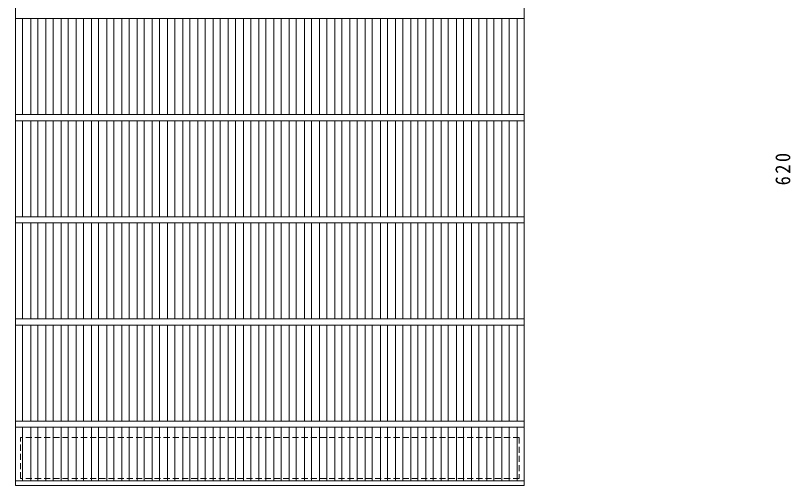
# Model space of a CAD drawing. Units: millimetres, scale not verified. Extents: x -557 to 892, y -689 to 642.
# Drawn here: x -555 to 204, y -197 to 263 of the extents above; entities that cross this region are included whole.
import ezdxf

# ---------------------------------------------------------------- set-up
doc = ezdxf.new("R2010")
doc.units = ezdxf.units.MM
doc.header["$LTSCALE"] = 5
doc.linetypes.add('DASHED1', pattern=[1.8, 1.2, -0.6])
for name, color, linetype, lineweight in [('1-1_1-1ﾚｲﾔ', 2, 'Continuous', 9), ('1-2_1-2ﾚｲﾔ', 3, 'Continuous', 9), ('1-4_1-4ﾚｲﾔ', 7, 'Continuous', 9)]:
    doc.layers.add(name, color=color, linetype=linetype, lineweight=lineweight)
doc.styles.add('ＭＳ ゴシック', font='')
doc.styles.get('ＭＳ ゴシック').set_extended_font_data('MS Gothic')

msp = doc.modelspace()

# ---------------------------------------------------------------- linework, layer by layer
at = {"layer": '1-1_1-1ﾚｲﾔ', "linetype": 'DASHED1'}
for p, q in [((-549.757, -190.186), (-549.757, -150.186)), ((-61.757, -150.186), (-549.757, -150.186)), ((-61.757, -150.186), (-61.757, -190.186)), ((-61.757, -190.186), (-549.757, -190.186))]:
    msp.add_line(p, q, dxfattribs=at)
at = {"layer": '1-2_1-2ﾚｲﾔ'}
for p, q in [((-56.757, 422.814), (-56.757, -197.186)), ((-554.757, 259.814), (-56.757, 259.814)), ((-547.757, 165.814), (-547.757, 259.814)), ((-539.878, 165.814), (-539.878, 259.814)), ((-532.878, 165.814), (-532.878, 259.814)), ((-524.999, 165.814), (-524.999, 259.814)), ((-517.999, 165.814), (-517.999, 259.814)), ((-510.121, 165.814), (-510.121, 259.814)), ((-503.121, 165.814), (-503.121, 259.814)), ((-495.242, 165.814), (-495.242, 259.814)), ((-488.242, 165.814), (-488.242, 259.814)), ((-480.363, 165.814), (-480.363, 259.814)), ((-473.363, 165.814), (-473.363, 259.814)), ((-465.484, 165.814), (-465.484, 259.814)), ((-458.484, 165.814), (-458.484, 259.814)), ((-450.605, 165.814), (-450.605, 259.814)), ((-443.605, 165.814), (-443.605, 259.814)), ((-435.726, 165.814), (-435.726, 259.814)), ((-428.726, 165.814), (-428.726, 259.814)), ((-420.848, 165.814), (-420.848, 259.814)), ((-413.848, 165.814), (-413.848, 259.814)), ((-405.969, 165.814), (-405.969, 259.814)), ((-398.969, 165.814), (-398.969, 259.814)), ((-391.09, 165.814), (-391.09, 259.814)), ((-384.09, 165.814), (-384.09, 259.814)), ((-376.211, 165.814), (-376.211, 259.814)), ((-369.211, 165.814), (-369.211, 259.814)), ((-361.333, 165.814), (-361.333, 259.814)), ((-354.333, 165.814), (-354.333, 259.814)), ((-346.454, 165.814), (-346.454, 259.814)), ((-339.454, 165.814), (-339.454, 259.814)), ((-331.575, 165.814), (-331.575, 259.814)), ((-324.575, 165.814), (-324.575, 259.814)), ((-316.696, 165.814), (-316.696, 259.814)), ((-309.696, 165.814), (-309.696, 259.814)), ((-301.818, 165.814), (-301.818, 259.814)), ((-294.818, 165.814), (-294.818, 259.814)), ((-286.939, 165.814), (-286.939, 259.814)), ((-279.939, 165.814), (-279.939, 259.814)), ((-272.06, 165.814), (-272.06, 259.814)), ((-265.06, 165.814), (-265.06, 259.814)), ((-257.181, 165.814), (-257.181, 259.814)), ((-250.181, 165.814), (-250.181, 259.814)), ((-242.302, 165.814), (-242.302, 259.814)), ((-235.302, 165.814), (-235.302, 259.814)), ((-227.423, 165.814), (-227.423, 259.814)), ((-220.423, 165.814), (-220.423, 259.814)), ((-212.544, 165.814), (-212.544, 259.814)), ((-205.544, 165.814), (-205.544, 259.814)), ((-197.666, 165.814), (-197.666, 259.814)), ((-190.665, 165.814), (-190.665, 259.814)), ((-182.787, 165.814), (-182.787, 259.814)), ((-175.787, 165.814), (-175.787, 259.814)), ((-167.908, 165.814), (-167.908, 259.814)), ((-160.908, 165.814), (-160.908, 259.814)), ((-153.029, 165.814), (-153.029, 259.814)), ((-146.029, 165.814), (-146.029, 259.814)), ((-138.15, 165.814), (-138.15, 259.814)), ((-131.15, 165.814), (-131.15, 259.814)), ((-123.271, 165.814), (-123.271, 259.814)), ((-116.271, 165.814), (-116.271, 259.814)), ((-108.392, 165.814), (-108.392, 259.814)), ((-101.392, 165.814), (-101.392, 259.814)), ((-93.513, 165.814), (-93.513, 259.814)), ((-86.513, 165.814), (-86.513, 259.814)), ((-78.634, 165.814), (-78.634, 259.814)), ((-71.634, 165.814), (-71.634, 259.814)), ((-63.757, 259.814), (-63.757, 165.814)), ((-554.757, 165.814), (-56.757, 165.814)), ((-554.757, 159.814), (-56.757, 159.814)), ((-547.757, 65.814), (-547.757, 159.814)), ((-539.878, 65.814), (-539.878, 159.814)), ((-532.878, 65.814), (-532.878, 159.814)), ((-524.999, 65.814), (-524.999, 159.814)), ((-517.999, 65.814), (-517.999, 159.814)), ((-510.121, 65.814), (-510.121, 159.814)), ((-503.121, 65.814), (-503.121, 159.814)), ((-495.242, 65.814), (-495.242, 159.814)), ((-488.242, 65.814), (-488.242, 159.814)), ((-480.363, 65.814), (-480.363, 159.814)), ((-473.363, 65.814), (-473.363, 159.814)), ((-465.484, 65.814), (-465.484, 159.814)), ((-458.484, 65.814), (-458.484, 159.814)), ((-450.605, 65.814), (-450.605, 159.814)), ((-443.605, 65.814), (-443.605, 159.814)), ((-435.726, 65.814), (-435.726, 159.814)), ((-428.726, 65.814), (-428.726, 159.814)), ((-420.848, 65.814), (-420.848, 159.814)), ((-413.848, 65.814), (-413.848, 159.814)), ((-405.969, 65.814), (-405.969, 159.814)), ((-398.969, 65.814), (-398.969, 159.814)), ((-391.09, 65.814), (-391.09, 159.814)), ((-384.09, 65.814), (-384.09, 159.814)), ((-376.211, 65.814), (-376.211, 159.814)), ((-369.211, 65.814), (-369.211, 159.814)), ((-361.333, 65.814), (-361.333, 159.814)), ((-354.333, 65.814), (-354.333, 159.814)), ((-346.454, 65.814), (-346.454, 159.814)), ((-339.454, 65.814), (-339.454, 159.814)), ((-331.575, 65.814), (-331.575, 159.814)), ((-324.575, 65.814), (-324.575, 159.814)), ((-316.696, 65.814), (-316.696, 159.814)), ((-309.696, 65.814), (-309.696, 159.814)), ((-301.818, 65.814), (-301.818, 159.814)), ((-294.818, 65.814), (-294.818, 159.814)), ((-286.939, 65.814), (-286.939, 159.814)), ((-279.939, 65.814), (-279.939, 159.814)), ((-272.06, 65.814), (-272.06, 159.814)), ((-265.06, 65.814), (-265.06, 159.814)), ((-257.181, 65.814), (-257.181, 159.814)), ((-250.181, 65.814), (-250.181, 159.814)), ((-242.302, 65.814), (-242.302, 159.814)), ((-235.302, 65.814), (-235.302, 159.814)), ((-227.423, 65.814), (-227.423, 159.814)), ((-220.423, 65.814), (-220.423, 159.814)), ((-212.544, 65.814), (-212.544, 159.814)), ((-205.544, 65.814), (-205.544, 159.814)), ((-197.666, 65.814), (-197.666, 159.814)), ((-190.665, 65.814), (-190.665, 159.814)), ((-182.787, 65.814), (-182.787, 159.814)), ((-175.787, 65.814), (-175.787, 159.814)), ((-167.908, 65.814), (-167.908, 159.814)), ((-160.908, 65.814), (-160.908, 159.814)), ((-153.029, 65.814), (-153.029, 159.814)), ((-146.029, 65.814), (-146.029, 159.814)), ((-138.15, 65.814), (-138.15, 159.814)), ((-131.15, 65.814), (-131.15, 159.814)), ((-123.271, 65.814), (-123.271, 159.814)), ((-116.271, 65.814), (-116.271, 159.814)), ((-108.392, 65.814), (-108.392, 159.814)), ((-101.392, 65.814), (-101.392, 159.814)), ((-93.513, 65.814), (-93.513, 159.814)), ((-86.513, 65.814), (-86.513, 159.814)), ((-78.634, 65.814), (-78.634, 159.814)), ((-71.634, 65.814), (-71.634, 159.814)), ((-63.757, 159.814), (-63.757, 65.814)), ((-554.757, 65.814), (-56.757, 65.814)), ((-554.757, 59.814), (-56.757, 59.814)), ((-547.757, -34.186), (-547.757, 59.814)), ((-539.878, -34.186), (-539.878, 59.814)), ((-532.878, -34.186), (-532.878, 59.814)), ((-524.999, -34.186), (-524.999, 59.814)), ((-517.999, -34.186), (-517.999, 59.814)), ((-510.121, -34.186), (-510.121, 59.814)), ((-503.121, -34.186), (-503.121, 59.814)), ((-495.242, -34.186), (-495.242, 59.814)), ((-488.242, -34.186), (-488.242, 59.814)), ((-480.363, -34.186), (-480.363, 59.814)), ((-473.363, -34.186), (-473.363, 59.814)), ((-465.484, -34.186), (-465.484, 59.814)), ((-458.484, -34.186), (-458.484, 59.814)), ((-450.605, -34.186), (-450.605, 59.814)), ((-443.605, -34.186), (-443.605, 59.814)), ((-435.726, -34.186), (-435.726, 59.814)), ((-428.726, -34.186), (-428.726, 59.814)), ((-420.848, -34.186), (-420.848, 59.814)), ((-413.848, -34.186), (-413.848, 59.814)), ((-405.969, -34.186), (-405.969, 59.814)), ((-398.969, -34.186), (-398.969, 59.814)), ((-391.09, -34.186), (-391.09, 59.814)), ((-384.09, -34.186), (-384.09, 59.814)), ((-376.211, -34.186), (-376.211, 59.814)), ((-369.211, -34.186), (-369.211, 59.814)), ((-361.333, -34.186), (-361.333, 59.814)), ((-354.333, -34.186), (-354.333, 59.814)), ((-346.454, -34.186), (-346.454, 59.814)), ((-339.454, -34.186), (-339.454, 59.814)), ((-331.575, -34.186), (-331.575, 59.814)), ((-324.575, -34.186), (-324.575, 59.814)), ((-316.696, -34.186), (-316.696, 59.814)), ((-309.696, -34.186), (-309.696, 59.814)), ((-301.818, -34.186), (-301.818, 59.814)), ((-294.818, -34.186), (-294.818, 59.814)), ((-286.939, -34.186), (-286.939, 59.814)), ((-279.939, -34.186), (-279.939, 59.814)), ((-272.06, -34.186), (-272.06, 59.814)), ((-265.06, -34.186), (-265.06, 59.814)), ((-257.181, -34.186), (-257.181, 59.814)), ((-250.181, -34.186), (-250.181, 59.814)), ((-242.302, -34.186), (-242.302, 59.814)), ((-235.302, -34.186), (-235.302, 59.814)), ((-227.423, -34.186), (-227.423, 59.814)), ((-220.423, -34.186), (-220.423, 59.814)), ((-212.544, -34.186), (-212.544, 59.814)), ((-205.544, -34.186), (-205.544, 59.814)), ((-197.666, -34.186), (-197.666, 59.814)), ((-190.665, -34.186), (-190.665, 59.814)), ((-182.787, -34.186), (-182.787, 59.814)), ((-175.787, -34.186), (-175.787, 59.814)), ((-167.908, -34.186), (-167.908, 59.814)), ((-160.908, -34.186), (-160.908, 59.814)), ((-153.029, -34.186), (-153.029, 59.814)), ((-146.029, -34.186), (-146.029, 59.814)), ((-138.15, -34.186), (-138.15, 59.814)), ((-131.15, -34.186), (-131.15, 59.814)), ((-123.271, -34.186), (-123.271, 59.814)), ((-116.271, -34.186), (-116.271, 59.814)), ((-108.392, -34.186), (-108.392, 59.814)), ((-101.392, -34.186), (-101.392, 59.814)), ((-93.513, -34.186), (-93.513, 59.814)), ((-86.513, -34.186), (-86.513, 59.814)), ((-78.634, -34.186), (-78.634, 59.814)), ((-71.634, -34.186), (-71.634, 59.814)), ((-63.757, 59.814), (-63.757, -34.186)), ((-554.757, -34.186), (-56.757, -34.186)), ((-554.757, -40.186), (-56.757, -40.186)), ((-547.757, -134.186), (-547.757, -40.186)), ((-539.878, -134.186), (-539.878, -40.186)), ((-532.878, -134.186), (-532.878, -40.186)), ((-524.999, -134.186), (-524.999, -40.186)), ((-517.999, -134.186), (-517.999, -40.186)), ((-510.121, -134.186), (-510.121, -40.186)), ((-503.121, -134.186), (-503.121, -40.186)), ((-495.242, -134.186), (-495.242, -40.186)), ((-488.242, -134.186), (-488.242, -40.186)), ((-480.363, -134.186), (-480.363, -40.186)), ((-473.363, -134.186), (-473.363, -40.186)), ((-465.484, -134.186), (-465.484, -40.186)), ((-458.484, -134.186), (-458.484, -40.186)), ((-450.605, -134.186), (-450.605, -40.186)), ((-443.605, -134.186), (-443.605, -40.186)), ((-435.726, -134.186), (-435.726, -40.186)), ((-428.726, -134.186), (-428.726, -40.186)), ((-420.848, -134.186), (-420.848, -40.186)), ((-413.848, -134.186), (-413.848, -40.186)), ((-405.969, -134.186), (-405.969, -40.186)), ((-398.969, -134.186), (-398.969, -40.186)), ((-391.09, -134.186), (-391.09, -40.186)), ((-384.09, -134.186), (-384.09, -40.186)), ((-376.211, -134.186), (-376.211, -40.186)), ((-369.211, -134.186), (-369.211, -40.186)), ((-361.333, -134.186), (-361.333, -40.186)), ((-354.333, -134.186), (-354.333, -40.186)), ((-346.454, -134.186), (-346.454, -40.186)), ((-339.454, -134.186), (-339.454, -40.186)), ((-331.575, -134.186), (-331.575, -40.186)), ((-324.575, -134.186), (-324.575, -40.186)), ((-316.696, -134.186), (-316.696, -40.186)), ((-309.696, -134.186), (-309.696, -40.186)), ((-301.818, -134.186), (-301.818, -40.186)), ((-294.818, -134.186), (-294.818, -40.186)), ((-286.939, -134.186), (-286.939, -40.186)), ((-279.939, -134.186), (-279.939, -40.186)), ((-272.06, -134.186), (-272.06, -40.186)), ((-265.06, -134.186), (-265.06, -40.186)), ((-257.181, -134.186), (-257.181, -40.186)), ((-250.181, -134.186), (-250.181, -40.186)), ((-242.302, -134.186), (-242.302, -40.186)), ((-235.302, -134.186), (-235.302, -40.186)), ((-227.423, -134.186), (-227.423, -40.186)), ((-220.423, -134.186), (-220.423, -40.186)), ((-212.544, -134.186), (-212.544, -40.186)), ((-205.544, -134.186), (-205.544, -40.186)), ((-197.666, -134.186), (-197.666, -40.186)), ((-190.665, -134.186), (-190.665, -40.186)), ((-182.787, -134.186), (-182.787, -40.186)), ((-175.787, -134.186), (-175.787, -40.186)), ((-167.908, -134.186), (-167.908, -40.186)), ((-160.908, -134.186), (-160.908, -40.186)), ((-153.029, -134.186), (-153.029, -40.186)), ((-146.029, -134.186), (-146.029, -40.186)), ((-138.15, -134.186), (-138.15, -40.186)), ((-131.15, -134.186), (-131.15, -40.186)), ((-123.271, -134.186), (-123.271, -40.186)), ((-116.271, -134.186), (-116.271, -40.186)), ((-108.392, -134.186), (-108.392, -40.186)), ((-101.392, -134.186), (-101.392, -40.186)), ((-93.513, -134.186), (-93.513, -40.186)), ((-86.513, -134.186), (-86.513, -40.186)), ((-78.634, -134.186), (-78.634, -40.186)), ((-71.634, -134.186), (-71.634, -40.186)), ((-63.757, -40.186), (-63.757, -134.186)), ((-554.757, -134.186), (-56.757, -134.186)), ((-554.757, -140.186), (-56.757, -140.186)), ((-547.757, -192.686), (-547.757, -140.186)), ((-539.878, -192.686), (-539.878, -140.186)), ((-532.878, -192.686), (-532.878, -140.186)), ((-524.999, -192.686), (-524.999, -140.186)), ((-517.999, -192.686), (-517.999, -140.186)), ((-510.121, -192.686), (-510.121, -140.186)), ((-503.121, -192.686), (-503.121, -140.186)), ((-495.242, -192.686), (-495.242, -140.186)), ((-488.242, -192.686), (-488.242, -140.186)), ((-480.363, -192.686), (-480.363, -140.186)), ((-473.363, -192.686), (-473.363, -140.186)), ((-465.484, -192.686), (-465.484, -140.186)), ((-458.484, -192.686), (-458.484, -140.186)), ((-450.605, -192.686), (-450.605, -140.186)), ((-443.605, -192.686), (-443.605, -140.186)), ((-435.726, -192.686), (-435.726, -140.186)), ((-428.726, -192.686), (-428.726, -140.186)), ((-420.848, -192.686), (-420.848, -140.186)), ((-413.848, -192.686), (-413.848, -140.186)), ((-405.969, -192.686), (-405.969, -140.186)), ((-398.969, -192.686), (-398.969, -140.186)), ((-391.09, -192.686), (-391.09, -140.186)), ((-384.09, -192.686), (-384.09, -140.186)), ((-376.211, -192.686), (-376.211, -140.186)), ((-369.211, -192.686), (-369.211, -140.186)), ((-361.333, -192.686), (-361.333, -140.186)), ((-354.333, -192.686), (-354.333, -140.186)), ((-346.454, -192.686), (-346.454, -140.186)), ((-339.454, -192.686), (-339.454, -140.186)), ((-331.575, -192.686), (-331.575, -140.186)), ((-324.575, -192.686), (-324.575, -140.186)), ((-316.696, -192.686), (-316.696, -140.186)), ((-309.696, -192.686), (-309.696, -140.186)), ((-301.818, -192.686), (-301.818, -140.186)), ((-294.818, -192.686), (-294.818, -140.186)), ((-286.939, -192.686), (-286.939, -140.186)), ((-279.939, -192.686), (-279.939, -140.186)), ((-272.06, -192.686), (-272.06, -140.186)), ((-265.06, -192.686), (-265.06, -140.186)), ((-257.181, -192.686), (-257.181, -140.186)), ((-250.181, -192.686), (-250.181, -140.186)), ((-242.302, -192.686), (-242.302, -140.186)), ((-235.302, -192.686), (-235.302, -140.186)), ((-227.423, -192.686), (-227.423, -140.186)), ((-220.423, -192.686), (-220.423, -140.186)), ((-212.544, -192.686), (-212.544, -140.186)), ((-205.544, -192.686), (-205.544, -140.186)), ((-197.666, -192.686), (-197.666, -140.186)), ((-190.665, -192.686), (-190.665, -140.186)), ((-182.787, -192.686), (-182.787, -140.186)), ((-175.787, -192.686), (-175.787, -140.186)), ((-167.908, -192.686), (-167.908, -140.186)), ((-160.908, -192.686), (-160.908, -140.186)), ((-153.029, -192.686), (-153.029, -140.186)), ((-146.029, -192.686), (-146.029, -140.186)), ((-138.15, -192.686), (-138.15, -140.186)), ((-131.15, -192.686), (-131.15, -140.186)), ((-123.271, -192.686), (-123.271, -140.186)), ((-116.271, -192.686), (-116.271, -140.186)), ((-108.392, -192.686), (-108.392, -140.186)), ((-101.392, -192.686), (-101.392, -140.186)), ((-93.513, -192.686), (-93.513, -140.186)), ((-86.513, -192.686), (-86.513, -140.186)), ((-78.634, -192.686), (-78.634, -140.186)), ((-71.634, -192.686), (-71.634, -140.186)), ((-63.757, -140.186), (-63.757, -192.686)), ((-56.757, -192.686), (-554.757, -192.686)), ((-56.757, -197.186), (-554.757, -197.186))]:
    msp.add_line(p, q, dxfattribs=at)
msp.add_lwpolyline([(-554.757, -197.186), (-554.757, 422.814), (-56.757, 422.814)], dxfattribs=at)

# ---------------------------------------------------------------- texts
at = {"layer": '1-4_1-4ﾚｲﾔ', "color": 2, "insert": (203.757, 96.564), "char_height": 14.66, "attachment_point": 7, "rotation": 90, "style": 'ＭＳ ゴシック'}
msp.add_mtext('\\T1.27;\\W0.9;620', dxfattribs=at)

doc.saveas('drawing.dxf')
